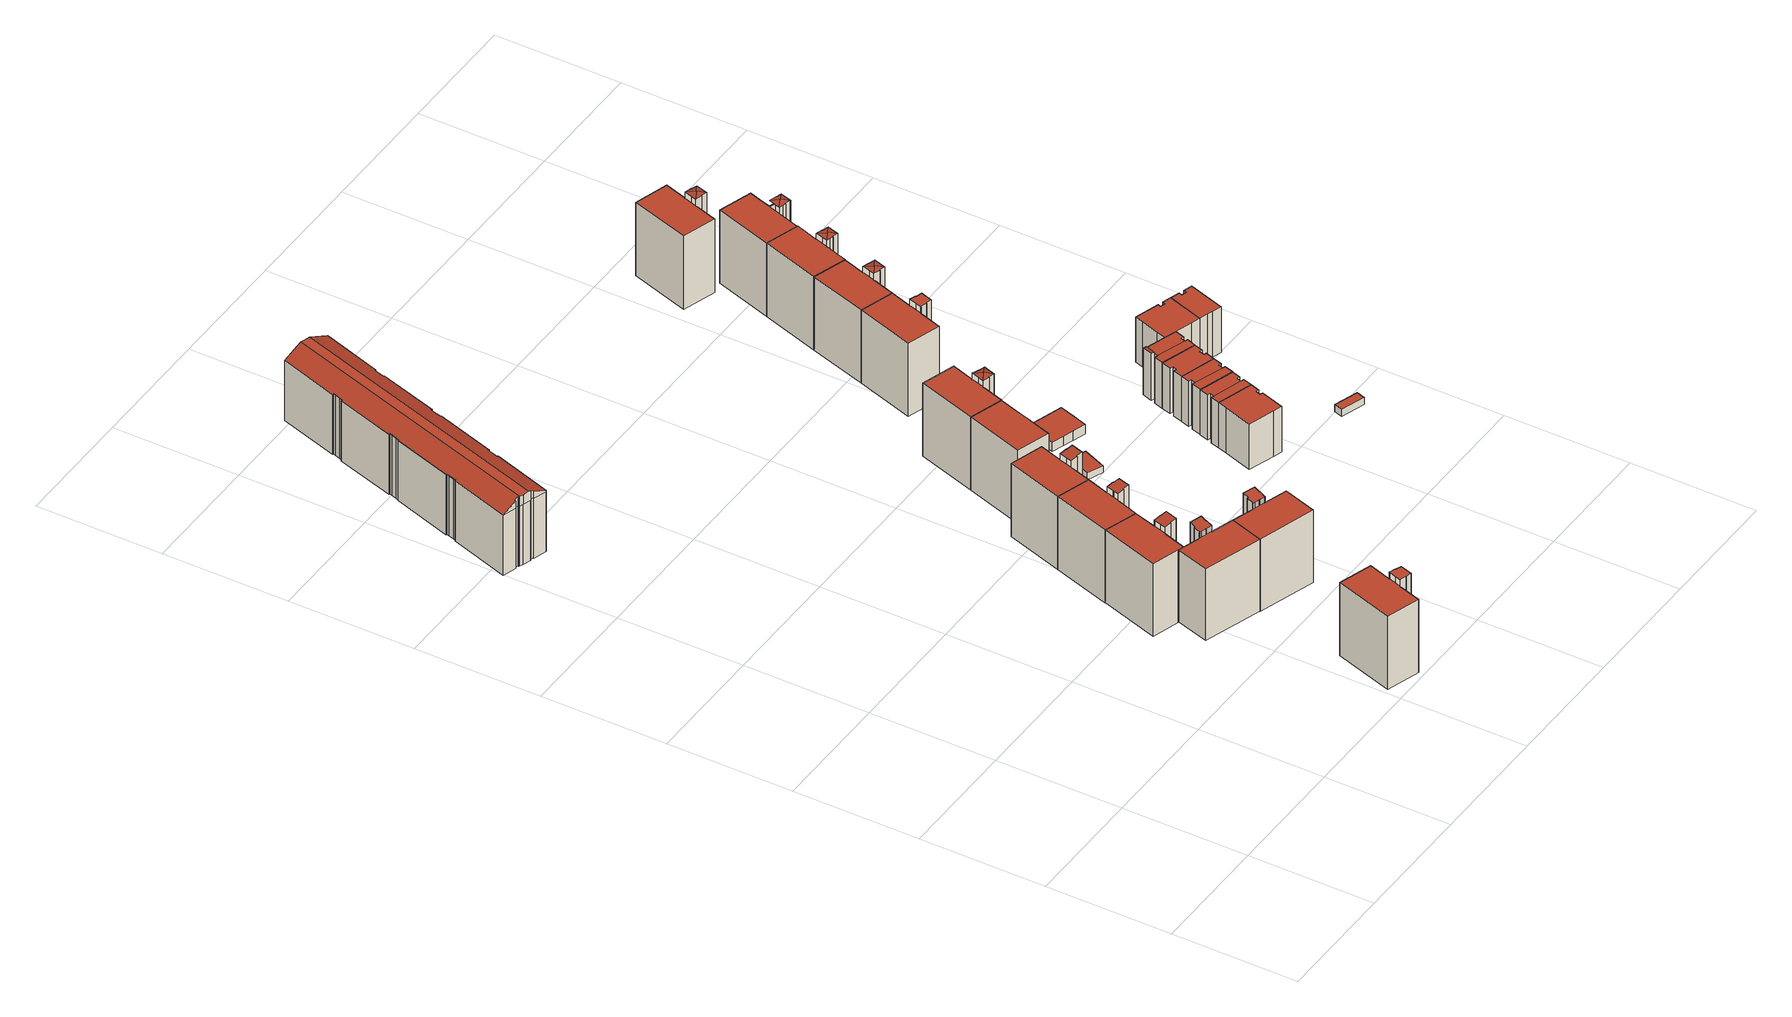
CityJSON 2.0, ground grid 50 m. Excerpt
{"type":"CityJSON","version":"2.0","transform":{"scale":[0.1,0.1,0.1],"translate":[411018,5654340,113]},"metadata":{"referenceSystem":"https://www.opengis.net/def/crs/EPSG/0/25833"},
"CityObjects":{
"building1":{"type":"Building","attributes":{"Gemeindeschluessel":14612000,"Geometrietyp2DReferenz":"3000","function":"31001_9998","roofType":"9999"},"children":["building1-1","building1-2"]},
"building1-1":{"type":"BuildingPart","attributes":{"Dachtyp_tdc":"tdcPolyFlatRoof","Dachneigung":0,"QualitaetDacherkennung":25,"Geometrietyp2DReferenz":"3000","measuredHeight":34.54,"roofType":"1000"},"parents":["building1"],"geometry":[{"type":"MultiSurface","lod":"2","boundaries":[[[0,1,2,3]],[[1,4,5,2]],[[1,0,6,7,8,9,10,11,12,13,4]],[[5,14,15,16,17,18,19,20,21,3,2]],[[4,13,14,5]],[[13,12,15,14]],[[12,11,16,15]],[[11,10,22,17,16]],[[8,7,20,19,23]],[[7,6,21,20]],[[6,0,3,21]]],"semantics":{"surfaces":[{"type":"WallSurface"},{"type":"RoofSurface"},{"type":"GroundSurface"}],"values":[0,0,1,2,0,0,0,0,0,0,0]}}]},
"building1-2":{"type":"BuildingPart","attributes":{"Dachtyp_tdc":"tdcPolyFlatRoof","Dachneigung":0,"QualitaetDacherkennung":56,"Geometrietyp2DReferenz":"3000","measuredHeight":31.66,"roofType":"1000"},"parents":["building1"],"geometry":[{"type":"MultiSurface","lod":"2","boundaries":[[[24,23,19,25]],[[22,26,27,17]],[[26,28,29,27]],[[28,30,31,29]],[[30,24,25,31]],[[30,28,26,22,32,23,24]],[[25,19,18,17,27,29,31]]],"semantics":{"surfaces":[{"type":"WallSurface"},{"type":"RoofSurface"},{"type":"GroundSurface"}],"values":[0,0,0,0,0,1,2]}}]},
"building2":{"type":"Building","attributes":{"Gemeindeschluessel":14612000,"Geometrietyp2DReferenz":"3000","function":"31001_9998","roofType":"9999"},"children":["building2-1","building2-2"]},
"building2-1":{"type":"BuildingPart","attributes":{"Dachtyp_tdc":"tdcPolyFlatRoof","Dachneigung":0,"QualitaetDacherkennung":67,"Geometrietyp2DReferenz":"3000","measuredHeight":31.35,"roofType":"1000"},"parents":["building2"],"geometry":[{"type":"MultiSurface","lod":"2","boundaries":[[[33,34,35,36]],[[37,38,39,40]],[[38,41,42,39]],[[41,43,44,42]],[[43,45,46,44]],[[45,33,36,46]],[[45,43,41,38,37,34,33]],[[36,35,40,39,42,44,46]]],"semantics":{"surfaces":[{"type":"WallSurface"},{"type":"RoofSurface"},{"type":"GroundSurface"}],"values":[0,0,0,0,0,0,1,2]}}]},
"building2-2":{"type":"BuildingPart","attributes":{"Dachtyp_tdc":"tdcPolyFlatRoof","Dachneigung":13.29,"QualitaetDacherkennung":52,"Geometrietyp2DReferenz":"3000","measuredHeight":35.18,"roofType":"2100"},"parents":["building2"],"geometry":[{"type":"MultiSurface","lod":"2","boundaries":[[[47,48,37,40,49]],[[48,47,50,51,52,53,54,55,56]],[[57,58,59,60,61,62,49,40,35]],[[56,55,57,35,34]],[[55,54,58,57]],[[54,53,59,58]],[[53,52,60,59]],[[52,51,61,60]],[[51,50,62,61]],[[50,47,49,62]]],"semantics":{"surfaces":[{"type":"WallSurface"},{"type":"RoofSurface"},{"type":"GroundSurface"}],"values":[0,1,2,0,0,0,0,0,0,0]}}]},
"building3":{"type":"Building","attributes":{"Gemeindeschluessel":14612000,"Geometrietyp2DReferenz":"3000","function":"31001_9998","roofType":"9999"},"children":["building3-1","building3-2"]},
"building3-1":{"type":"BuildingPart","attributes":{"Dachtyp_tdc":"tdcPolyFlatRoof","Dachneigung":0,"QualitaetDacherkennung":71,"Geometrietyp2DReferenz":"3000","measuredHeight":30.93,"roofType":"1000"},"parents":["building3"],"geometry":[{"type":"MultiSurface","lod":"2","boundaries":[[[63,64,65,66]],[[64,67,68,65]],[[69,70,71,72]],[[70,73,74,71]],[[73,75,76,74]],[[75,77,78,76]],[[77,63,66,78]],[[77,75,73,70,69,67,64,63]],[[66,65,68,72,71,74,76,78]]],"semantics":{"surfaces":[{"type":"WallSurface"},{"type":"RoofSurface"},{"type":"GroundSurface"}],"values":[0,0,0,0,0,0,0,1,2]}}]},
"building3-2":{"type":"BuildingPart","attributes":{"Dachtyp_tdc":"tdcPolyFlatRoof","Dachneigung":12.93,"QualitaetDacherkennung":35,"Geometrietyp2DReferenz":"3000","measuredHeight":34.78,"roofType":"2100"},"parents":["building3"],"geometry":[{"type":"MultiSurface","lod":"2","boundaries":[[[79,80,81,82]],[[80,83,84,81]],[[83,85,86,84]],[[85,87,88,86]],[[87,89,90,88]],[[89,91,69,72,90]],[[91,89,87,85,83,80,79,92,93]],[[68,94,82,81,84,86,88,90,72]],[[93,92,94,68,67]],[[92,79,82,94]]],"semantics":{"surfaces":[{"type":"WallSurface"},{"type":"RoofSurface"},{"type":"GroundSurface"}],"values":[0,0,0,0,0,0,1,2,0,0]}}]},
"building4":{"type":"Building","attributes":{"Dachtyp_tdc":"tdcFreeFormRoof","Gemeindeschluessel":14612000,"Dachneigung":23.98,"QualitaetDacherkennung":28,"Geometrietyp2DReferenz":"3000","measuredHeight":30.13,"function":"31001_9998","roofType":"5000"},"geometry":[{"type":"Solid","lod":"2","boundaries":[[[[95,96,97,98]],[[96,99,100,97]],[[99,101,102,100]],[[101,103,104,102]],[[103,105,106,104]],[[105,107,108,106]],[[107,109,110,108]],[[109,111,112,110]],[[111,113,114,112]],[[113,115,116,114]],[[115,117,118,116]],[[117,119,120,118]],[[119,121,122,120]],[[121,123,124,122]],[[123,125,126,124]],[[125,127,128,126]],[[127,129,130,128]],[[129,131,132,130]],[[131,133,134,132]],[[133,135,136,134]],[[135,137,138,136]],[[137,139,140,138]],[[139,141,142,140]],[[141,143,144,142]],[[143,145,146,144]],[[145,147,148,146]],[[147,149,150,148]],[[149,151,152,150]],[[151,153,154,152]],[[153,155,156,154]],[[155,157,158,156]],[[157,159,160,158]],[[159,161,162,160]],[[161,163,164,162]],[[163,165,166,164]],[[165,167,168,166]],[[167,169,170,168]],[[169,171,172,170]],[[171,173,174,172]],[[173,175,176,174]],[[175,177,178,176]],[[177,179,180,178]],[[179,181,182,180]],[[181,183,184,182]],[[183,95,98,184]],[[185,186,187,188,129,189,190,191,192,119,193,194,195,196,197,198,199,200,201,202,203,204,183,205,206,207]],[[208,209,210,211,212,213,214,215,216,217,218,219,220,221,222,223,224,225,226,227]],[[221,228,187,186,229,222]],[[171,229,186,173]],[[169,223,222,229,171]],[[133,228,221,220,135]],[[131,188,187,228,133]],[[161,227,226,163]],[[159,208,227,161]],[[163,226,225,165]],[[165,225,224,167]],[[167,224,223,169]],[[135,220,219,137]],[[137,219,218,139]],[[139,218,217,141]],[[141,217,216,143]],[[143,216,215,145]],[[145,215,214,147]],[[147,214,213,149]],[[149,213,212,151]],[[151,212,211,153]],[[153,211,210,155]],[[155,210,209,157]],[[157,209,208,159]],[[177,207,206,179]],[[175,185,207,177]],[[179,206,205,181]],[[181,205,183]],[[95,204,203,96]],[[183,204,95]],[[96,203,202,99]],[[99,202,201,101]],[[101,201,200,103]],[[103,200,199,105]],[[105,199,198,107]],[[107,198,197,109]],[[109,197,196,111]],[[111,196,195,113]],[[113,195,194,115]],[[115,194,193,117]],[[117,193,119]],[[121,192,191,123]],[[119,192,121]],[[123,191,190,125]],[[125,190,189,127]],[[127,189,129]],[[129,188,131]],[[173,186,185,175]],[[98,97,100,102,104,106,108,110,112,114,116,118,120,122,124,126,128,130,132,134,136,138,140,142,144,146,148,150,152,154,156,158,160,162,164,166,168,170,172,174,176,178,180,182,184]]]],"semantics":{"surfaces":[{"type":"WallSurface"},{"type":"RoofSurface"},{"type":"GroundSurface"}],"values":[[0,0,0,0,0,0,0,0,0,0,0,0,0,0,0,0,0,0,0,0,0,0,0,0,0,0,0,0,0,0,0,0,0,0,0,0,0,0,0,0,0,0,0,0,0,1,1,1,0,0,0,0,0,0,0,0,0,0,0,0,0,0,0,0,0,0,0,0,0,0,0,0,0,0,0,0,0,0,0,0,0,0,0,0,0,0,0,0,0,0,0,0,0,2]]}}]},
"building5":{"type":"Building","attributes":{"Gemeindeschluessel":14612000,"Geometrietyp2DReferenz":"3000","function":"31001_9998","roofType":"9999"},"children":["building5-1","building5-2"]},
"building5-1":{"type":"BuildingPart","attributes":{"Dachtyp_tdc":"tdcPolyFlatRoof","Dachneigung":0,"QualitaetDacherkennung":70,"Geometrietyp2DReferenz":"3000","measuredHeight":31.58,"roofType":"1000"},"parents":["building5"],"geometry":[{"type":"MultiSurface","lod":"2","boundaries":[[[230,231,232,233]],[[234,33,235,236]],[[33,45,237,235]],[[45,238,239,237]],[[238,230,233,239]],[[233,232,236,235,237,239]],[[238,45,33,234,231,230]]],"semantics":{"surfaces":[{"type":"WallSurface"},{"type":"GroundSurface"},{"type":"RoofSurface"}],"values":[0,0,0,0,0,1,2]}}]},
"building5-2":{"type":"BuildingPart","attributes":{"Dachtyp_tdc":"tdcPolyFlatRoof","Dachneigung":11.2,"QualitaetDacherkennung":45,"Geometrietyp2DReferenz":"3000","measuredHeight":35.33,"roofType":"2100"},"parents":["building5"],"geometry":[{"type":"MultiSurface","lod":"2","boundaries":[[[240,241,242,243]],[[232,243,242,244,245,246,247,236]],[[248,240,243,232,231]],[[241,249,244,242]],[[249,250,245,244]],[[250,251,246,245]],[[251,252,247,246]],[[252,253,236,247]],[[253,234,236]],[[252,251,250,249,241,240,248,253]]],"semantics":{"surfaces":[{"type":"WallSurface"},{"type":"GroundSurface"},{"type":"RoofSurface"}],"values":[0,1,0,0,0,0,0,0,0,2]}}]},
"building6":{"type":"Building","attributes":{"Gemeindeschluessel":14612000,"Geometrietyp2DReferenz":"3000","function":"31001_9998","roofType":"9999"},"children":["building6-1","building6-2"]},
"building6-1":{"type":"BuildingPart","attributes":{"Dachtyp_tdc":"tdcPolyFlatRoof","Dachneigung":0,"QualitaetDacherkennung":75,"Geometrietyp2DReferenz":"3000","measuredHeight":31.27,"roofType":"1000"},"parents":["building6"],"geometry":[{"type":"MultiSurface","lod":"2","boundaries":[[[254,255,256,257]],[[255,258,259,256]],[[258,260,261,259]],[[260,75,262,261]],[[75,73,263,262]],[[73,264,265,263]],[[73,75,260,258,255,254,264]],[[257,256,259,261,262,263,265]]],"semantics":{"surfaces":[{"type":"WallSurface"},{"type":"RoofSurface"},{"type":"GroundSurface"}],"values":[0,0,0,0,0,0,1,2]}}]},
"building6-2":{"type":"BuildingPart","attributes":{"Dachtyp_tdc":"tdcPolyFlatRoof","Dachneigung":14.53,"QualitaetDacherkennung":34,"Geometrietyp2DReferenz":"3000","measuredHeight":35.16,"roofType":"2100"},"parents":["building6"],"geometry":[{"type":"MultiSurface","lod":"2","boundaries":[[[266,267,268,265]],[[267,269,270,268]],[[269,271,272,270]],[[271,273,274,272]],[[273,275,276,274]],[[275,277,278,276]],[[277,279,280,278]],[[279,281,282,280]],[[281,283,256,282]],[[283,284,254,257,256]],[[266,265,264]],[[284,283,281,279,277,275,273,271,269,267,266]],[[268,270,272,274,276,278,280,282,256,257,268,265]]],"semantics":{"surfaces":[{"type":"WallSurface"},{"type":"RoofSurface"},{"type":"GroundSurface"}],"values":[0,0,0,0,0,0,0,0,0,0,0,1,2]}}]},
"building7":{"type":"Building","attributes":{"Gemeindeschluessel":14612000,"Geometrietyp2DReferenz":"3000","function":"31001_9998","roofType":"9999"},"children":["building7-1","building7-2"]},
"building7-1":{"type":"BuildingPart","attributes":{"Dachtyp_tdc":"tdcPolyFlatRoof","Dachneigung":0,"QualitaetDacherkennung":71,"Geometrietyp2DReferenz":"3000","measuredHeight":31.59,"roofType":"1000"},"parents":["building7"],"geometry":[{"type":"MultiSurface","lod":"2","boundaries":[[[285,286,287,288]],[[289,230,233,290]],[[230,238,239,233]],[[238,291,292,239]],[[291,285,288,292]],[[291,238,230,289,286,285]],[[288,287,290,233,239,292]]],"semantics":{"surfaces":[{"type":"WallSurface"},{"type":"RoofSurface"},{"type":"GroundSurface"}],"values":[0,0,0,0,0,1,2]}}]},
"building7-2":{"type":"BuildingPart","attributes":{"Dachtyp_tdc":"tdcPolyFlatRoof","Dachneigung":12.28,"QualitaetDacherkennung":39,"Geometrietyp2DReferenz":"3000","measuredHeight":35.36,"roofType":"2100"},"parents":["building7"],"geometry":[{"type":"MultiSurface","lod":"2","boundaries":[[[293,294,295,296]],[[294,297,298,295]],[[297,299,290,298]],[[299,289,290]],[[300,301,302,287,286]],[[301,303,304,302]],[[303,305,306,304]],[[305,293,296,306]],[[305,303,301,300,299,297,294,293]],[[296,295,298,290,287,302,304,306]]],"semantics":{"surfaces":[{"type":"WallSurface"},{"type":"RoofSurface"},{"type":"GroundSurface"}],"values":[0,0,0,0,0,0,0,0,1,2]}}]},
"building8":{"type":"Building","attributes":{"Gemeindeschluessel":14612000,"Geometrietyp2DReferenz":"3000","function":"31001_9998","roofType":"9999"},"children":["building8-1","building8-2"]},
"building8-1":{"type":"BuildingPart","attributes":{"Dachtyp_tdc":"tdcPolyFlatRoof","Dachneigung":2.57,"QualitaetDacherkennung":39,"Geometrietyp2DReferenz":"3000","measuredHeight":3.72,"roofType":"2100"},"parents":["building8"],"geometry":[{"type":"MultiSurface","lod":"2","boundaries":[[[307,308,309,310]],[[308,311,312,309]],[[311,313,314,312]],[[313,315,316,314]],[[315,317,318,316]],[[317,319,320,318]],[[319,321,322,320]],[[321,319,317,315,313,311,308,307]],[[310,309,312,314,316,318,320,322]]],"semantics":{"surfaces":[{"type":"WallSurface"},{"type":"RoofSurface"},{"type":"GroundSurface"}],"values":[0,0,0,0,0,0,0,1,2]}}]},
"building8-2":{"type":"BuildingPart","attributes":{"Dachtyp_tdc":"tdcPolyFlatRoof","Dachneigung":0,"QualitaetDacherkennung":64,"Geometrietyp2DReferenz":"3000","measuredHeight":31.61,"roofType":"1000"},"parents":["building8"],"geometry":[{"type":"MultiSurface","lod":"2","boundaries":[[[323,324,325,326]],[[324,327,310,325]],[[327,307,310]],[[328,329,330,322,321]],[[329,331,332,330]],[[331,323,326,332]],[[331,329,328,327,324,323]],[[326,325,310,322,330,332]]],"semantics":{"surfaces":[{"type":"WallSurface"},{"type":"RoofSurface"},{"type":"GroundSurface"}],"values":[0,0,0,0,0,0,1,2]}}]},
"building9":{"type":"Building","attributes":{"Gemeindeschluessel":14612000,"Geometrietyp2DReferenz":"3000","function":"31001_9998","roofType":"9999"},"children":["building9-1","building9-2"]},
"building9-1":{"type":"BuildingPart","attributes":{"Dachtyp_tdc":"tdcFreeFormRoof","Dachneigung":12.32,"QualitaetDacherkennung":22,"Geometrietyp2DReferenz":"3000","measuredHeight":34.88,"roofType":"5000"},"parents":["building9"],"geometry":[{"type":"MultiSurface","lod":"2","boundaries":[[[333,334,335,336]],[[334,337,338,335]],[[337,339,340,338]],[[339,341,342,340]],[[341,343,344,345,342]],[[346,347,348,349,350]],[[347,333,336,348]],[[351,352,353]],[[352,343,341,339,337,354,353]],[[337,334,354]],[[334,333,347,346,351,353,354]],[[336,335,338,340,342,345,355,356,349,348]]],"semantics":{"surfaces":[{"type":"WallSurface"},{"type":"RoofSurface"},{"type":"GroundSurface"}],"values":[0,0,0,0,0,0,0,1,1,1,1,2]}}]},
"building9-2":{"type":"BuildingPart","attributes":{"Dachtyp_tdc":"tdcPolyFlatRoof","Dachneigung":0,"QualitaetDacherkennung":54,"Geometrietyp2DReferenz":"3000","measuredHeight":31.63,"roofType":"1000"},"parents":["building9"],"geometry":[{"type":"MultiSurface","lod":"2","boundaries":[[[357,358,359,360]],[[358,361,362,359]],[[361,350,349,362]],[[344,363,364,345]],[[363,357,360,364]],[[363,344,365,366,350,361,358,357]],[[360,359,362,349,356,355,345,364]]],"semantics":{"surfaces":[{"type":"WallSurface"},{"type":"RoofSurface"},{"type":"GroundSurface"}],"values":[0,0,0,0,0,1,2]}}]},
"building10":{"type":"Building","attributes":{"Dachtyp_tdc":"tdcPolyFlatRoof","Gemeindeschluessel":14612000,"Dachneigung":0,"QualitaetDacherkennung":76,"Geometrietyp2DReferenz":"3000","measuredHeight":3,"function":"31001_9998","roofType":"1000"},"geometry":[{"type":"Solid","lod":"2","boundaries":[[[[367,368,369,370]],[[368,371,372,369]],[[371,373,374,372]],[[373,367,370,374]],[[373,371,368,367]],[[370,369,372,374]]]],"semantics":{"surfaces":[{"type":"WallSurface"},{"type":"RoofSurface"},{"type":"GroundSurface"}],"values":[[0,0,0,0,1,2]]}}]},
"building11":{"type":"Building","attributes":{"Dachtyp_tdc":"tdcPolyFlatRoof","Gemeindeschluessel":14612000,"Dachneigung":0,"QualitaetDacherkennung":70,"Geometrietyp2DReferenz":"3000","measuredHeight":4.08,"function":"31001_9998","roofType":"1000"},"geometry":[{"type":"Solid","lod":"2","boundaries":[[[[375,376,377,378]],[[376,379,380,377]],[[379,381,382,380]],[[381,383,384,382]],[[383,385,386,384]],[[385,387,388,386]],[[387,389,390,388]],[[389,375,378,390]],[[389,387,385,383,381,379,376,375]],[[378,377,380,382,384,386,388,390]]]],"semantics":{"surfaces":[{"type":"WallSurface"},{"type":"RoofSurface"},{"type":"GroundSurface"}],"values":[[0,0,0,0,0,0,0,0,1,2]]}}]},
"building12":{"type":"Building","attributes":{"Dachtyp_tdc":"tdcPolyFlatRoof","Gemeindeschluessel":14612000,"Dachneigung":0,"QualitaetDacherkennung":49,"Geometrietyp2DReferenz":"3000","measuredHeight":19.57,"function":"31001_9998","roofType":"1000"},"geometry":[{"type":"Solid","lod":"2","boundaries":[[[[391,392,393,394]],[[392,395,396,393]],[[395,397,398,396]],[[397,399,400,398]],[[399,401,402,400]],[[401,403,404,402]],[[403,405,406,404]],[[405,407,408,406]],[[407,409,410,408]],[[409,391,394,410]],[[409,407,405,403,401,399,397,395,392,391]],[[394,393,396,398,400,402,404,406,408,410]]]],"semantics":{"surfaces":[{"type":"WallSurface"},{"type":"RoofSurface"},{"type":"GroundSurface"}],"values":[[0,0,0,0,0,0,0,0,0,0,1,2]]}}]},
"building13":{"type":"Building","attributes":{"Gemeindeschluessel":14612000,"Geometrietyp2DReferenz":"3000","function":"31001_9998","roofType":"9999"},"children":["building13-1","building13-2"]},
"building13-1":{"type":"BuildingPart","attributes":{"Dachtyp_tdc":"tdcPolyFlatRoof","Dachneigung":0,"QualitaetDacherkennung":66,"Geometrietyp2DReferenz":"3000","measuredHeight":31.62,"roofType":"1000"},"parents":["building13"],"geometry":[{"type":"MultiSurface","lod":"2","boundaries":[[[411,412,413,414]],[[415,416,417,418]],[[416,419,420,417]],[[419,421,422,420]],[[421,411,414,422]],[[421,419,416,415,412,411]],[[414,413,418,417,420,422]]],"semantics":{"surfaces":[{"type":"WallSurface"},{"type":"RoofSurface"},{"type":"GroundSurface"}],"values":[0,0,0,0,0,1,2]}}]},
"building13-2":{"type":"BuildingPart","attributes":{"Dachtyp_tdc":"tdcPolyFlatRoof","Dachneigung":0,"QualitaetDacherkennung":22,"Geometrietyp2DReferenz":"3000","measuredHeight":34.49,"roofType":"1000"},"parents":["building13"],"geometry":[{"type":"MultiSurface","lod":"2","boundaries":[[[423,424,425,426]],[[424,427,428,425]],[[427,429,430,428]],[[429,431,418,430]],[[431,415,418]],[[432,413,412]],[[432,433,434,413]],[[433,435,436,434]],[[435,437,438,436]],[[437,423,426,438]],[[437,435,433,432,431,429,427,424,423]],[[426,425,428,430,418,413,434,436,438]]],"semantics":{"surfaces":[{"type":"WallSurface"},{"type":"RoofSurface"},{"type":"GroundSurface"}],"values":[0,0,0,0,0,0,0,0,0,0,1,2]}}]},
"building14":{"type":"Building","attributes":{"Gemeindeschluessel":14612000,"Geometrietyp2DReferenz":"3000","function":"31001_9998","roofType":"9999"},"children":["building14-1","building14-2"]},
"building14-1":{"type":"BuildingPart","attributes":{"Dachtyp_tdc":"tdcPolyFlatRoof","Dachneigung":0,"QualitaetDacherkennung":56,"Geometrietyp2DReferenz":"3000","measuredHeight":19.52,"roofType":"1000"},"parents":["building14"],"geometry":[{"type":"MultiSurface","lod":"2","boundaries":[[[439,440,441,442]],[[440,443,444,441]],[[443,445,446,444]],[[445,447,448,446]],[[447,449,450,448]],[[449,451,452,450]],[[451,453,454,452]],[[453,451,449,447,445,443,440,439]],[[442,441,444,446,448,450,452,454]]],"semantics":{"surfaces":[{"type":"WallSurface"},{"type":"RoofSurface"},{"type":"GroundSurface"}],"values":[0,0,0,0,0,0,0,1,2]}}]},
"building14-2":{"type":"BuildingPart","attributes":{"Dachtyp_tdc":"tdcPolyFlatRoof","Dachneigung":0,"QualitaetDacherkennung":45,"Geometrietyp2DReferenz":"3000","measuredHeight":19.65,"roofType":"1000"},"parents":["building14"],"geometry":[{"type":"MultiSurface","lod":"2","boundaries":[[[455,456,404,406]],[[456,457,458,404]],[[457,459,460,458]],[[459,461,439,442,460]],[[462,454,453]],[[462,463,464,454]],[[463,455,406,464]],[[463,462,461,459,457,456,455]],[[406,404,458,460,442,454,464]]],"semantics":{"surfaces":[{"type":"WallSurface"},{"type":"RoofSurface"},{"type":"GroundSurface"}],"values":[0,0,0,0,0,0,0,1,2]}}]},
"building15":{"type":"Building","attributes":{"Gemeindeschluessel":14612000,"Geometrietyp2DReferenz":"3000","function":"31001_9998","roofType":"9999"},"children":["building15-1","building15-2"]},
"building15-1":{"type":"BuildingPart","attributes":{"Dachtyp_tdc":"tdcPolyFlatRoof","Dachneigung":0,"QualitaetDacherkennung":60,"Geometrietyp2DReferenz":"3000","measuredHeight":19.59,"roofType":"1000"},"parents":["building15"],"geometry":[{"type":"MultiSurface","lod":"2","boundaries":[[[465,466,467,468]],[[466,469,470,467]],[[469,471,472,470]],[[473,474,475,476]],[[473,477,478,474]],[[477,479,480,478]],[[479,465,468,480]],[[479,477,473,476,471,469,466,465]],[[468,467,470,472,475,474,478,480]]],"semantics":{"surfaces":[{"type":"WallSurface"},{"type":"RoofSurface"},{"type":"GroundSurface"}],"values":[0,0,0,0,0,0,0,1,2]}}]},
"building15-2":{"type":"BuildingPart","attributes":{"Dachtyp_tdc":"tdcPolyFlatRoof","Dachneigung":0,"QualitaetDacherkennung":44,"Geometrietyp2DReferenz":"3000","measuredHeight":19.57,"roofType":"1000"},"parents":["building15"],"geometry":[{"type":"MultiSurface","lod":"2","boundaries":[[[481,476,475,482]],[[471,483,484,472]],[[483,485,486,484]],[[485,487,488,486]],[[487,481,482,488]],[[487,485,483,471,476,481]],[[482,475,472,484,486,488]]],"semantics":{"surfaces":[{"type":"WallSurface"},{"type":"RoofSurface"},{"type":"GroundSurface"}],"values":[0,0,0,0,0,1,2]}}]},
"building16":{"type":"Building","attributes":{"Gemeindeschluessel":14612000,"Geometrietyp2DReferenz":"3000","function":"31001_9998","roofType":"9999"},"children":["building16-1","building16-2"]},
"building16-1":{"type":"BuildingPart","attributes":{"Dachtyp_tdc":"tdcFreeFormRoof","Dachneigung":12.7,"QualitaetDacherkennung":21,"Geometrietyp2DReferenz":"3000","measuredHeight":34.97,"roofType":"5000"},"parents":["building16"],"geometry":[{"type":"MultiSurface","lod":"2","boundaries":[[[489,490,491,492]],[[490,493,494,491]],[[493,495,496,494]],[[495,497,498,496]],[[497,499,500,498]],[[499,501,502,500]],[[501,499,503,500,502]],[[504,505,506,507,508]],[[505,489,492,506]],[[509,499,510]],[[499,501,499,497,495,493,511,510]],[[493,490,511]],[[490,489,505,504,509,510,511]],[[492,491,494,496,498,500,502,500,512,507,506]]],"semantics":{"surfaces":[{"type":"WallSurface"},{"type":"RoofSurface"},{"type":"GroundSurface"}],"values":[0,0,0,0,0,0,0,0,0,1,1,1,1,2]}}]},
"building16-2":{"type":"BuildingPart","attributes":{"Dachtyp_tdc":"tdcPolyFlatRoof","Dachneigung":0,"QualitaetDacherkennung":68,"Geometrietyp2DReferenz":"3000","measuredHeight":31.68,"roofType":"1000"},"parents":["building16"],"geometry":[{"type":"MultiSurface","lod":"2","boundaries":[[[513,514,515,516]],[[514,508,507,515]],[[517,411,414,502]],[[411,421,422,414]],[[421,513,516,422]],[[421,411,517,503,518,508,514,513]],[[516,515,507,512,500,502,414,422]]],"semantics":{"surfaces":[{"type":"WallSurface"},{"type":"RoofSurface"},{"type":"GroundSurface"}],"values":[0,0,0,0,0,1,2]}}]},
"building17":{"type":"Building","attributes":{"Dachtyp_tdc":"tdcPolyFlatRoof","Gemeindeschluessel":14612000,"Dachneigung":0,"QualitaetDacherkennung":54,"Geometrietyp2DReferenz":"3000","measuredHeight":19.6,"function":"31001_9998","roofType":"1000"},"geometry":[{"type":"Solid","lod":"2","boundaries":[[[[479,519,520,521]],[[519,522,523,520]],[[522,524,525,523]],[[524,526,527,525]],[[526,528,529,527]],[[528,530,531,529]],[[530,532,533,531]],[[532,534,535,533]],[[534,536,537,535]],[[536,538,539,537]],[[538,465,540,539]],[[465,479,521,540]],[[465,538,536,534,532,530,528,526,524,522,519,479]],[[521,520,523,525,527,529,531,533,535,537,539,540]]]],"semantics":{"surfaces":[{"type":"WallSurface"},{"type":"RoofSurface"},{"type":"GroundSurface"}],"values":[[0,0,0,0,0,0,0,0,0,0,0,0,1,2]]}}]},
"building18":{"type":"Building","attributes":{"Gemeindeschluessel":14612000,"Geometrietyp2DReferenz":"3000","function":"31001_9998","roofType":"9999"},"children":["building18-1","building18-2","building18-3"]},
"building18-1":{"type":"BuildingPart","attributes":{"Dachtyp_tdc":"tdcPolyFlatRoof","Dachneigung":8.79,"QualitaetDacherkennung":57,"Geometrietyp2DReferenz":"3000","measuredHeight":20.14,"roofType":"2100"},"parents":["building18"],"geometry":[{"type":"MultiSurface","lod":"2","boundaries":[[[541,542,543,544,545]],[[542,546,547,543]],[[546,548,549,550,547]],[[548,546,542,541]],[[544,543,547,550]]],"semantics":{"surfaces":[{"type":"WallSurface"},{"type":"RoofSurface"},{"type":"GroundSurface"}],"values":[0,0,0,1,2]}}]},
"building18-2":{"type":"BuildingPart","attributes":{"Dachtyp_tdc":"tdcPolyFlatRoof","Dachneigung":0,"QualitaetDacherkennung":61,"Geometrietyp2DReferenz":"3000","measuredHeight":19.58,"roofType":"1000"},"parents":["building18"],"geometry":[{"type":"MultiSurface","lod":"2","boundaries":[[[551,545,544,552]],[[549,553,554,550]],[[553,555,556,554]],[[555,557,558,556]],[[557,559,560,558]],[[559,561,562,560]],[[559,557,555,553,549,545,551,561]],[[552,544,550,554,556,558,560,562]]],"semantics":{"surfaces":[{"type":"WallSurface"},{"type":"RoofSurface"},{"type":"GroundSurface"}],"values":[0,0,0,0,0,0,1,2]}}]},
"building18-3":{"type":"BuildingPart","attributes":{"Dachtyp_tdc":"tdcPolyFlatRoof","Dachneigung":0,"QualitaetDacherkennung":43,"Geometrietyp2DReferenz":"3000","measuredHeight":19.71,"roofType":"1000"},"parents":["building18"],"geometry":[{"type":"MultiSurface","lod":"2","boundaries":[[[563,564,565,529]],[[564,566,552,565]],[[566,551,552]],[[567,562,561]],[[567,568,569,562]],[[568,570,531,569]],[[570,563,529,531]],[[570,568,567,566,564,563]],[[529,565,552,562,569,531]]],"semantics":{"surfaces":[{"type":"WallSurface"},{"type":"RoofSurface"},{"type":"GroundSurface"}],"values":[0,0,0,0,0,0,0,1,2]}}]},
"building19":{"type":"Building","attributes":{"Dachtyp_tdc":"tdcPolyFlatRoof","Gemeindeschluessel":14612000,"Dachneigung":0,"QualitaetDacherkennung":88,"Geometrietyp2DReferenz":"3000","measuredHeight":3,"function":"31001_9998","roofType":"1000"},"geometry":[{"type":"Solid","lod":"2","boundaries":[[[[571,572,573,574]],[[572,575,576,573]],[[575,577,578,576]],[[577,571,574,578]],[[577,575,572,571]],[[574,573,576,578]]]],"semantics":{"surfaces":[{"type":"WallSurface"},{"type":"RoofSurface"},{"type":"GroundSurface"}],"values":[[0,0,0,0,1,2]]}}]},
"building20":{"type":"Building","attributes":{"Gemeindeschluessel":14612000,"Geometrietyp2DReferenz":"3000","function":"31001_9998","roofType":"9999"},"children":["building20-1","building20-2"]},
"building20-1":{"type":"BuildingPart","attributes":{"Dachtyp_tdc":"tdcPolyFlatRoof","Dachneigung":0,"QualitaetDacherkennung":69,"Geometrietyp2DReferenz":"3000","measuredHeight":31.71,"roofType":"1000"},"parents":["building20"],"geometry":[{"type":"MultiSurface","lod":"2","boundaries":[[[579,580,581,582]],[[580,579,583,584,585,586,587,588,589,590]],[[591,592,593,594,595,596,582,581,597,598]],[[588,587,592,591]],[[587,586,593,592]],[[586,585,594,593]],[[585,584,595,594]],[[584,583,596,595]],[[583,579,582,596]]],"semantics":{"surfaces":[{"type":"WallSurface"},{"type":"RoofSurface"},{"type":"GroundSurface"}],"values":[0,1,2,0,0,0,0,0,0]}}]},
"building20-2":{"type":"BuildingPart","attributes":{"Dachtyp_tdc":"tdcFreeFormRoof","Dachneigung":12.05,"QualitaetDacherkennung":19,"Geometrietyp2DReferenz":"3000","measuredHeight":34.99,"roofType":"5000"},"parents":["building20"],"geometry":[{"type":"MultiSurface","lod":"2","boundaries":[[[599,600,601,602]],[[600,603,604,601]],[[603,605,606,604]],[[605,607,608,606]],[[607,609,610,608]],[[609,611,588,591,610]],[[612,613,614,581,580]],[[613,599,602,614]],[[615,616,617]],[[616,611,609,607,605,603,618,617]],[[603,600,618]],[[600,599,613,612,615,617,618]],[[602,601,604,606,608,610,591,598,597,581,614]]],"semantics":{"surfaces":[{"type":"WallSurface"},{"type":"RoofSurface"},{"type":"GroundSurface"}],"values":[0,0,0,0,0,0,0,0,1,1,1,1,2]}}]},
"building21":{"type":"Building","attributes":{"Dachtyp_tdc":"tdcPolyFlatRoof","Gemeindeschluessel":14612000,"Dachneigung":0,"QualitaetDacherkennung":34,"Geometrietyp2DReferenz":"3000","measuredHeight":19.51,"function":"31001_9998","roofType":"1000"},"geometry":[{"type":"Solid","lod":"2","boundaries":[[[[619,620,621,622]],[[620,555,623,621]],[[555,553,624,623]],[[553,625,626,624]],[[625,627,628,626]],[[627,629,630,628]],[[629,631,632,630]],[[631,633,634,632]],[[633,635,636,634]],[[635,637,638,636]],[[637,639,640,638]],[[639,619,622,640]],[[639,637,635,633,631,629,627,625,553,555,620,619]],[[622,621,623,624,626,628,630,632,634,636,638,640]]]],"semantics":{"surfaces":[{"type":"WallSurface"},{"type":"RoofSurface"},{"type":"GroundSurface"}],"values":[[0,0,0,0,0,0,0,0,0,0,0,0,1,2]]}}]},
"building22":{"type":"Building","attributes":{"Gemeindeschluessel":14612000,"Geometrietyp2DReferenz":"3000","function":"31001_9998","roofType":"9999"},"children":["building22-1","building22-2"]},
"building22-1":{"type":"BuildingPart","attributes":{"Dachtyp_tdc":"tdcFreeFormRoof","Dachneigung":11.64,"QualitaetDacherkennung":18,"Geometrietyp2DReferenz":"3000","measuredHeight":34.97,"roofType":"5000"},"parents":["building22"],"geometry":[{"type":"MultiSurface","lod":"2","boundaries":[[[641,642,643,644]],[[642,645,646,643]],[[645,647,648,646]],[[647,649,650,648]],[[649,651,652,650]],[[651,653,654,652]],[[653,655,656,654]],[[655,657,658,659,656]],[[641,644,660]],[[661,655,662]],[[655,657,655,653,651,649,662]],[[649,647,662]],[[647,645,642,641,661,662]],[[643,646,648,650,652,654,656,659,656,663,644]]],"semantics":{"surfaces":[{"type":"WallSurface"},{"type":"RoofSurface"},{"type":"GroundSurface"}],"values":[0,0,0,0,0,0,0,0,0,1,1,1,1,2]}}]},
"building22-2":{"type":"BuildingPart","attributes":{"Dachtyp_tdc":"tdcPolyFlatRoof","Dachneigung":0,"QualitaetDacherkennung":58,"Geometrietyp2DReferenz":"3000","measuredHeight":31.65,"roofType":"1000"},"parents":["building22"],"geometry":[{"type":"MultiSurface","lod":"2","boundaries":[[[664,665,666,667]],[[665,660,644,666]],[[658,668,669,659]],[[668,670,671,669]],[[670,664,667,671]],[[670,668,658,672,673,660,665,664]],[[667,666,644,663,656,659,669,671]]],"semantics":{"surfaces":[{"type":"WallSurface"},{"type":"RoofSurface"},{"type":"GroundSurface"}],"values":[0,0,0,0,0,1,2]}}]},
"building23":{"type":"Building","attributes":{"Gemeindeschluessel":14612000,"Geometrietyp2DReferenz":"3000","function":"31001_9998","roofType":"9999"},"children":["building23-1","building23-2"]},
"building23-1":{"type":"BuildingPart","attributes":{"Dachtyp_tdc":"tdcFreeFormRoof","Dachneigung":11.71,"QualitaetDacherkennung":22,"Geometrietyp2DReferenz":"3000","measuredHeight":34.9,"roofType":"5000"},"parents":["building23"],"geometry":[{"type":"MultiSurface","lod":"2","boundaries":[[[674,675,676,677]],[[675,678,679,676]],[[678,680,681,679]],[[680,682,683,681]],[[682,684,685,686,683]],[[687,688,689,690,691]],[[688,674,677,689]],[[692,693,694]],[[693,684,682,680,678,675,674,695,694]],[[674,688,695]],[[688,687,692,694,695]],[[677,676,679,681,683,686,696,697,690,689]]],"semantics":{"surfaces":[{"type":"WallSurface"},{"type":"RoofSurface"},{"type":"GroundSurface"}],"values":[0,0,0,0,0,0,0,1,1,1,1,2]}}]},
"building23-2":{"type":"BuildingPart","attributes":{"Dachtyp_tdc":"tdcPolyFlatRoof","Dachneigung":0,"QualitaetDacherkennung":61,"Geometrietyp2DReferenz":"3000","measuredHeight":31.6,"roofType":"1000"},"parents":["building23"],"geometry":[{"type":"MultiSurface","lod":"2","boundaries":[[[698,699,700,701]],[[699,702,703,700]],[[702,704,705,703]],[[704,706,707,705]],[[706,691,690,707]],[[685,708,709,686]],[[708,710,711,709]],[[710,712,713,711]],[[712,698,701,713]],[[712,710,708,685,714,715,691,706,704,702,699,698]],[[701,700,703,705,707,690,697,696,686,709,711,713]]],"semantics":{"surfaces":[{"type":"WallSurface"},{"type":"RoofSurface"},{"type":"GroundSurface"}],"values":[0,0,0,0,0,0,0,0,0,1,2]}}]},
"building24":{"type":"Building","attributes":{"Dachtyp_tdc":"tdcPolyFlatRoof","Gemeindeschluessel":14612000,"Dachneigung":0,"QualitaetDacherkennung":56,"Geometrietyp2DReferenz":"3000","measuredHeight":19.64,"function":"31001_9998","roofType":"1000"},"geometry":[{"type":"Solid","lod":"2","boundaries":[[[[619,639,716,717]],[[639,718,719,716]],[[718,720,721,719]],[[720,722,723,721]],[[722,724,725,723]],[[724,726,727,725]],[[726,728,729,727]],[[728,730,731,729]],[[730,732,733,731]],[[732,619,717,733]],[[732,730,728,726,724,722,720,718,639,619]],[[717,716,719,721,723,725,727,729,731,733]]]],"semantics":{"surfaces":[{"type":"WallSurface"},{"type":"RoofSurface"},{"type":"GroundSurface"}],"values":[[0,0,0,0,0,0,0,0,0,0,1,2]]}}]}
},
"vertices":[
[1190,135,385],[1213,126,385],[1213,126,40],[1190,135,40],[1197,78,385],[1197,78,40],[1190,137,385],[1165,144,385],[1165,145,385],[1165,146,385],[1148,91,385],[1149,92,385],[1174,84,385],[1174,86,385],[1174,86,40],[1174,84,40],[1149,92,40],[1148,91,40],[1165,146,40],[1165,145,40],[1165,144,40],[1190,137,40],[1148,91,356],[1165,145,356],
[1194,236,356],[1194,236,40],[1120,2,356],[1120,2,40],[987,43,356],[987,43,40],[1061,278,356],[1061,278,40],[1165,146,356],
[1036,1071,346],[1009,982,346],[1009,982,33],[1036,1071,33],[992,929,346],[963,837,346],[963,837,33],[992,929,33],[939,844,346],[939,844,33],[830,878,346],[830,878,33],[904,1113,346],[904,1113,33],
[1017,921,379],[992,929,372],[1017,921,33],[1018,923,379],[1041,915,385],[1056,963,384],[1033,971,379],[1034,973,379],[1009,981,372],[1009,982,372],[1009,981,33],[1034,973,33],[1033,971,33],[1056,963,33],[1041,915,33],[1018,923,33],
[939,844,347],[963,837,347],[963,837,37],[939,844,37],[1029,816,347],[1029,816,37],[1083,799,347],[1083,798,347],[1083,798,37],[1083,799,37],[1174,770,347],[1174,770,37],[1132,637,347],[1132,637,37],[898,711,347],[898,711,37],
[1038,841,379],[1040,840,379],[1040,840,37],[1038,841,37],[1048,863,385],[1048,863,37],[1096,849,385],[1096,849,37],[1089,825,379],[1089,825,37],[1091,825,379],[1091,825,37],[1083,799,373],[1031,816,373],[1029,816,373],[1031,816,37],
[76,3187,267],[78,3187,267],[78,3187,8],[76,3187,8],[82,3196,267],[82,3196,8],[88,3217,267],[88,3217,8],[92,3229,267],[92,3229,8],[89,3230,267],[89,3230,8],[163,3466,267],[163,3466,8],[166,3465,267],[166,3465,8],[170,3478,267],[170,3478,8],[176,3497,267],[176,3497,8],[180,3508,267],[180,3508,8],[176,3509,267],[176,3509,8],[249,3743,267],[249,3743,8],[253,3741,267],[253,3741,8],[257,3754,267],[257,3754,8],[264,3775,267],[264,3775,8],[267,3785,267],[267,3785,8],[263,3786,267],[263,3786,8],[338,4022,267],[338,4022,8],[424,3995,267],[424,3995,8],[523,3963,267],[523,3963,8],[448,3728,267],[448,3728,8],[443,3730,267],[443,3730,8],[429,3687,267],[429,3687,8],[435,3686,267],[435,3686,8],[362,3451,267],[362,3451,8],[356,3453,267],[356,3453,8],[343,3409,267],[343,3409,8],[348,3407,267],[348,3407,8],[274,3173,267],[274,3173,8],[270,3175,267],[270,3175,8],[256,3130,267],[256,3130,8],[261,3129,267],[261,3129,8],[185,2893,267],[185,2893,8],[133,2910,267],[133,2910,8],[134,2913,267],[134,2913,8],[119,2918,267],[119,2918,8],[118,2914,267],[118,2914,8],[86,2924,267],[86,2924,8],[71,2929,267],[71,2929,8],[67,2930,267],[67,2930,8],[68,2934,267],[68,2934,8],[56,2938,267],[56,2938,8],[55,2934,267],[55,2934,8],[0,2951,267],[0,2951,8],[67,2930,307],[71,2929,309],[408,4000,309],[338,4022,268],[267,3785,270],[264,3775,270],[257,3754,270],[253,3741,270],[176,3509,268],[180,3508,270],[176,3497,270],[170,3478,270],[166,3465,270],[163,3466,268],[89,3230,268],[92,3229,270],[88,3217,270],[82,3196,270],[78,3187,270],[76,3187,268],[55,2934,300],[56,2938,300],[68,2934,307],[261,3129,273],[256,3130,275],[270,3175,275],[274,3173,273],[348,3407,273],[343,3409,275],[356,3453,275],[362,3451,273],[435,3686,273],[429,3687,276],[443,3730,276],[448,3728,273],[523,3963,273],[447,3988,309],[110,2917,309],[118,2914,305],[119,2918,305],[134,2913,298],[133,2910,298],[185,2893,273],[424,3995,309],[86,2924,309],
[1110,1303,346],[1081,1212,346],[1081,1212,30],[1110,1303,30],[1065,1159,346],[1036,1071,30],[1065,1159,30],[904,1113,30],[978,1345,346],[978,1345,30],
[1106,1204,379],[1106,1202,379],[1106,1202,30],[1106,1204,30],[1129,1194,30],[1114,1146,30],[1091,1154,30],[1090,1151,30],[1081,1212,374],[1129,1194,384],[1114,1146,384],[1091,1154,379],[1090,1151,379],[1065,1159,374],
[1313,726,347],[1313,727,347],[1313,727,34],[1313,726,34],[1404,698,347],[1404,698,34],[1362,566,347],[1362,566,34],[1132,637,34],[1174,770,34],[1259,743,347],[1259,743,34],
[1259,743,373],[1260,743,373],[1260,743,34],[1267,769,380],[1267,769,34],[1270,768,380],[1270,768,34],[1277,791,386],[1277,791,34],[1325,776,386],[1325,776,34],[1318,753,380],[1318,753,34],[1320,752,379],[1320,752,34],[1312,727,373],[1312,727,34],[1313,727,373],[1313,726,373],
[1182,1533,346],[1153,1441,346],[1153,1441,30],[1182,1533,30],[1137,1388,346],[1137,1388,30],[1050,1574,346],[1050,1574,30],
[1186,1375,384],[1163,1382,379],[1163,1382,30],[1186,1375,30],[1162,1380,379],[1162,1380,30],[1137,1388,373],[1153,1441,373],[1179,1433,379],[1179,1433,30],[1178,1431,379],[1178,1431,30],[1201,1423,384],[1201,1423,30],
[1310,1699,55],[1336,1691,56],[1336,1691,20],[1310,1699,20],[1335,1688,56],[1335,1688,20],[1359,1681,57],[1359,1681,20],[1344,1632,57],[1344,1632,20],[1319,1640,56],[1319,1640,20],[1319,1638,56],[1319,1638,20],[1294,1646,55],[1294,1646,20],
[1205,1828,336],[1338,1786,336],[1338,1786,20],[1205,1828,20],[1310,1699,336],[1294,1646,336],[1265,1555,336],[1265,1555,20],[1132,1597,336],[1132,1597,20],
[1407,1918,364],[1432,1911,364],[1432,1911,21],[1407,1918,21],[1417,1864,364],[1417,1864,21],[1393,1871,364],[1393,1871,21],[1392,1868,364],[1392,1868,21],[1366,1876,364],[1366,1876,337],[1366,1876,21],[1383,1929,364],[1408,1920,364],[1408,1920,21],[1383,1929,21],[1383,1929,337],[1382,1926,364],[1367,1879,364],[1398,1895,370],[1401,1895,370],[1367,1879,21],[1382,1926,21],
[1205,1828,337],[1278,2062,337],[1278,2062,21],[1205,1828,21],[1412,2020,337],[1412,2020,21],[1338,1786,337],[1338,1786,21],[1367,1879,337],[1382,1926,337],
[1542,1577,63],[1505,1485,63],[1505,1485,33],[1542,1577,33],[1443,1510,63],[1443,1510,33],[1479,1602,63],[1479,1602,33],
[1515,1692,72],[1552,1810,72],[1552,1810,32],[1515,1692,32],[1694,1765,72],[1694,1765,32],[1674,1702,72],[1674,1702,32],[1668,1682,72],[1668,1682,32],[1656,1647,72],[1656,1647,32],[1604,1663,72],[1604,1663,32],[1564,1676,72],[1564,1676,32],
[1946,1131,219],[1957,1127,219],[1957,1127,23],[1946,1131,23],[1927,1032,219],[1927,1032,23],[1892,1043,219],[1892,1043,23],[1787,1076,219],[1787,1076,23],[1823,1190,219],[1823,1190,23],[1834,1227,219],[1834,1227,23],[1975,1183,219],[1975,1183,23],[1963,1146,219],[1963,1146,23],[1952,1150,219],[1952,1150,23],
[1651,2409,331],[1623,2322,331],[1623,2322,15],[1651,2409,15],[1606,2268,331],[1578,2179,331],[1578,2179,15],[1606,2268,15],[1445,2221,331],[1445,2221,15],[1517,2451,331],[1517,2451,15],
[1656,2257,360],[1632,2264,360],[1632,2264,15],[1656,2257,15],[1631,2261,360],[1631,2261,15],[1606,2269,360],[1606,2269,15],[1606,2268,360],[1623,2322,360],[1648,2314,360],[1648,2314,15],[1647,2311,360],[1647,2311,15],[1671,2304,360],[1671,2304,15],
[1857,1258,218],[1862,1277,218],[1862,1277,23],[1857,1258,23],[1851,1281,218],[1851,1281,23],[1862,1317,218],[1862,1317,23],[2003,1273,218],[2003,1273,23],[1992,1238,218],[1992,1238,23],[1981,1242,218],[1981,1242,23],[1974,1222,218],[1974,1222,23],
[1975,1183,220],[1834,1227,220],[1845,1262,220],[1845,1262,23],[1856,1258,220],[1856,1258,23],[1857,1258,220],[1974,1222,220],[1986,1219,220],[1986,1219,23],
[2031,1365,219],[2020,1330,219],[2020,1330,24],[2031,1365,24],[2010,1333,219],[2010,1333,24],[2004,1313,219],[2004,1313,24],[1891,1369,219],[1891,1369,24],[1886,1352,24],[1886,1352,219],[1880,1372,219],[1880,1372,24],[1891,1408,219],[1891,1408,24],
[1874,1355,219],[1874,1355,24],[2014,1310,219],[2014,1310,24],[2003,1273,219],[2003,1273,24],[1862,1317,219],[1862,1317,24],
[1721,2541,359],[1744,2534,359],[1744,2534,15],[1721,2541,15],[1729,2486,359],[1729,2486,15],[1706,2493,359],[1706,2493,15],[1706,2491,358],[1706,2491,15],[1679,2499,359],[1679,2499,15],[1679,2498,358],[1679,2498,15],[1679,2499,331],[1695,2552,358],[1722,2544,358],[1722,2544,15],[1695,2552,15],[1695,2552,331],[1694,2549,359],[1711,2517,364],[1712,2517,364],[1694,2549,15],
[1589,2682,331],[1723,2640,331],[1723,2640,15],[1589,2682,15],[1679,2498,331],[1694,2549,331],
[1903,1447,219],[1903,1447,23],[1891,1408,23],[1915,1443,219],[1915,1443,23],[1921,1460,219],[1921,1460,23],[1908,1464,219],[1908,1464,23],[1920,1502,219],[1920,1502,23],[2061,1458,219],[2061,1458,23],[2050,1422,219],[2050,1422,23],[2039,1425,219],[2039,1425,23],[2033,1405,219],[2033,1405,23],[2043,1402,219],[2043,1402,23],[2031,1365,23],
[1950,1552,223],[1937,1557,225],[1937,1557,23],[1950,1552,23],[1950,1552,219],[1950,1596,225],[1950,1596,23],[1963,1592,223],[1963,1592,219],[1963,1592,23],
[1945,1535,219],[1945,1535,23],[2043,1567,219],[2043,1567,23],[2091,1551,219],[2091,1551,23],[2079,1513,219],[2079,1513,23],[2068,1517,219],[2068,1517,23],[2062,1498,219],[2062,1498,23],
[1920,1502,220],[1932,1539,220],[1932,1539,23],[1945,1535,220],[2062,1498,220],[2073,1494,220],[2073,1494,23],[2061,1458,220],
[2290,954,65],[2279,919,65],[2279,919,35],[2290,954,35],[2184,950,65],[2184,950,35],[2196,985,65],[2196,985,35],
[1772,2797,332],[1767,2781,332],[1767,2781,14],[1772,2797,14],[1796,2871,332],[1662,2913,332],[1589,2682,332],[1723,2640,332],[1737,2683,332],[1751,2729,332],[1752,2731,332],[1766,2778,332],[1751,2729,14],[1737,2683,14],[1723,2640,14],[1589,2682,14],[1662,2913,14],[1796,2871,14],[1766,2778,14],[1752,2731,14],
[1793,2770,359],[1817,2763,359],[1817,2763,14],[1793,2770,14],[1802,2716,359],[1802,2716,14],[1779,2723,359],[1779,2723,14],[1778,2721,359],[1778,2721,14],[1765,2725,359],[1765,2725,14],[1751,2729,359],[1767,2781,358],[1794,2773,358],[1794,2773,14],[1766,2778,359],[1752,2731,359],[1782,2747,364],[1786,2746,364],
[2194,1519,219],[2158,1530,219],[2158,1530,24],[2194,1519,24],[2091,1551,24],[2043,1567,24],[2054,1603,219],[2054,1603,24],[2077,1674,219],[2077,1674,24],[2088,1709,219],[2088,1709,24],[2184,1679,219],[2184,1679,24],[2181,1667,219],[2181,1667,24],[2200,1661,219],[2200,1661,24],[2204,1672,219],[2204,1672,24],[2239,1662,219],[2239,1662,24],
[1730,3278,358],[1756,3270,358],[1756,3270,14],[1730,3278,14],[1755,3267,359],[1755,3267,14],[1778,3260,359],[1778,3260,14],[1763,3212,359],[1763,3212,14],[1740,3219,359],[1740,3219,14],[1739,3217,358],[1739,3217,14],[1713,3225,359],[1713,3225,14],[1713,3224,358],[1713,3224,331],[1713,3224,14],[1730,3278,331],[1729,3276,359],[1746,3243,364],[1729,3276,14],
[1623,3409,331],[1758,3368,331],[1758,3368,14],[1623,3409,14],[1684,3133,331],[1684,3133,14],[1550,3175,331],[1550,3175,14],[1713,3225,331],[1729,3276,331],
[1874,2947,359],[1873,2947,359],[1873,2947,15],[1874,2947,15],[1851,2954,359],[1851,2954,15],[1850,2951,358],[1850,2951,15],[1838,2955,358],[1838,2955,15],[1823,2959,358],[1823,2959,331],[1823,2959,15],[1865,3000,359],[1888,2992,359],[1888,2992,15],[1865,3000,15],[1865,3000,331],[1838,3008,359],[1824,2963,359],[1854,2978,364],[1858,2977,364],[1824,2963,15],[1838,3008,15],
[1734,3144,331],[1868,3102,331],[1868,3102,15],[1734,3144,15],[1854,3058,331],[1854,3058,15],[1840,3012,331],[1840,3012,15],[1866,3004,331],[1866,3004,15],[1799,2883,331],[1799,2883,15],[1796,2871,331],[1796,2871,15],[1662,2913,331],[1662,2913,15],[1824,2963,331],[1838,3008,331],
[2239,1662,22],[2194,1519,22],[2276,1650,219],[2276,1650,22],[2272,1638,219],[2272,1638,22],[2292,1632,219],[2292,1632,22],[2295,1644,219],[2295,1644,22],[2330,1633,219],[2330,1633,22],[2285,1490,219],[2285,1490,22],[2249,1502,219],[2249,1502,22],[2228,1508,219],[2228,1508,22]
]}
